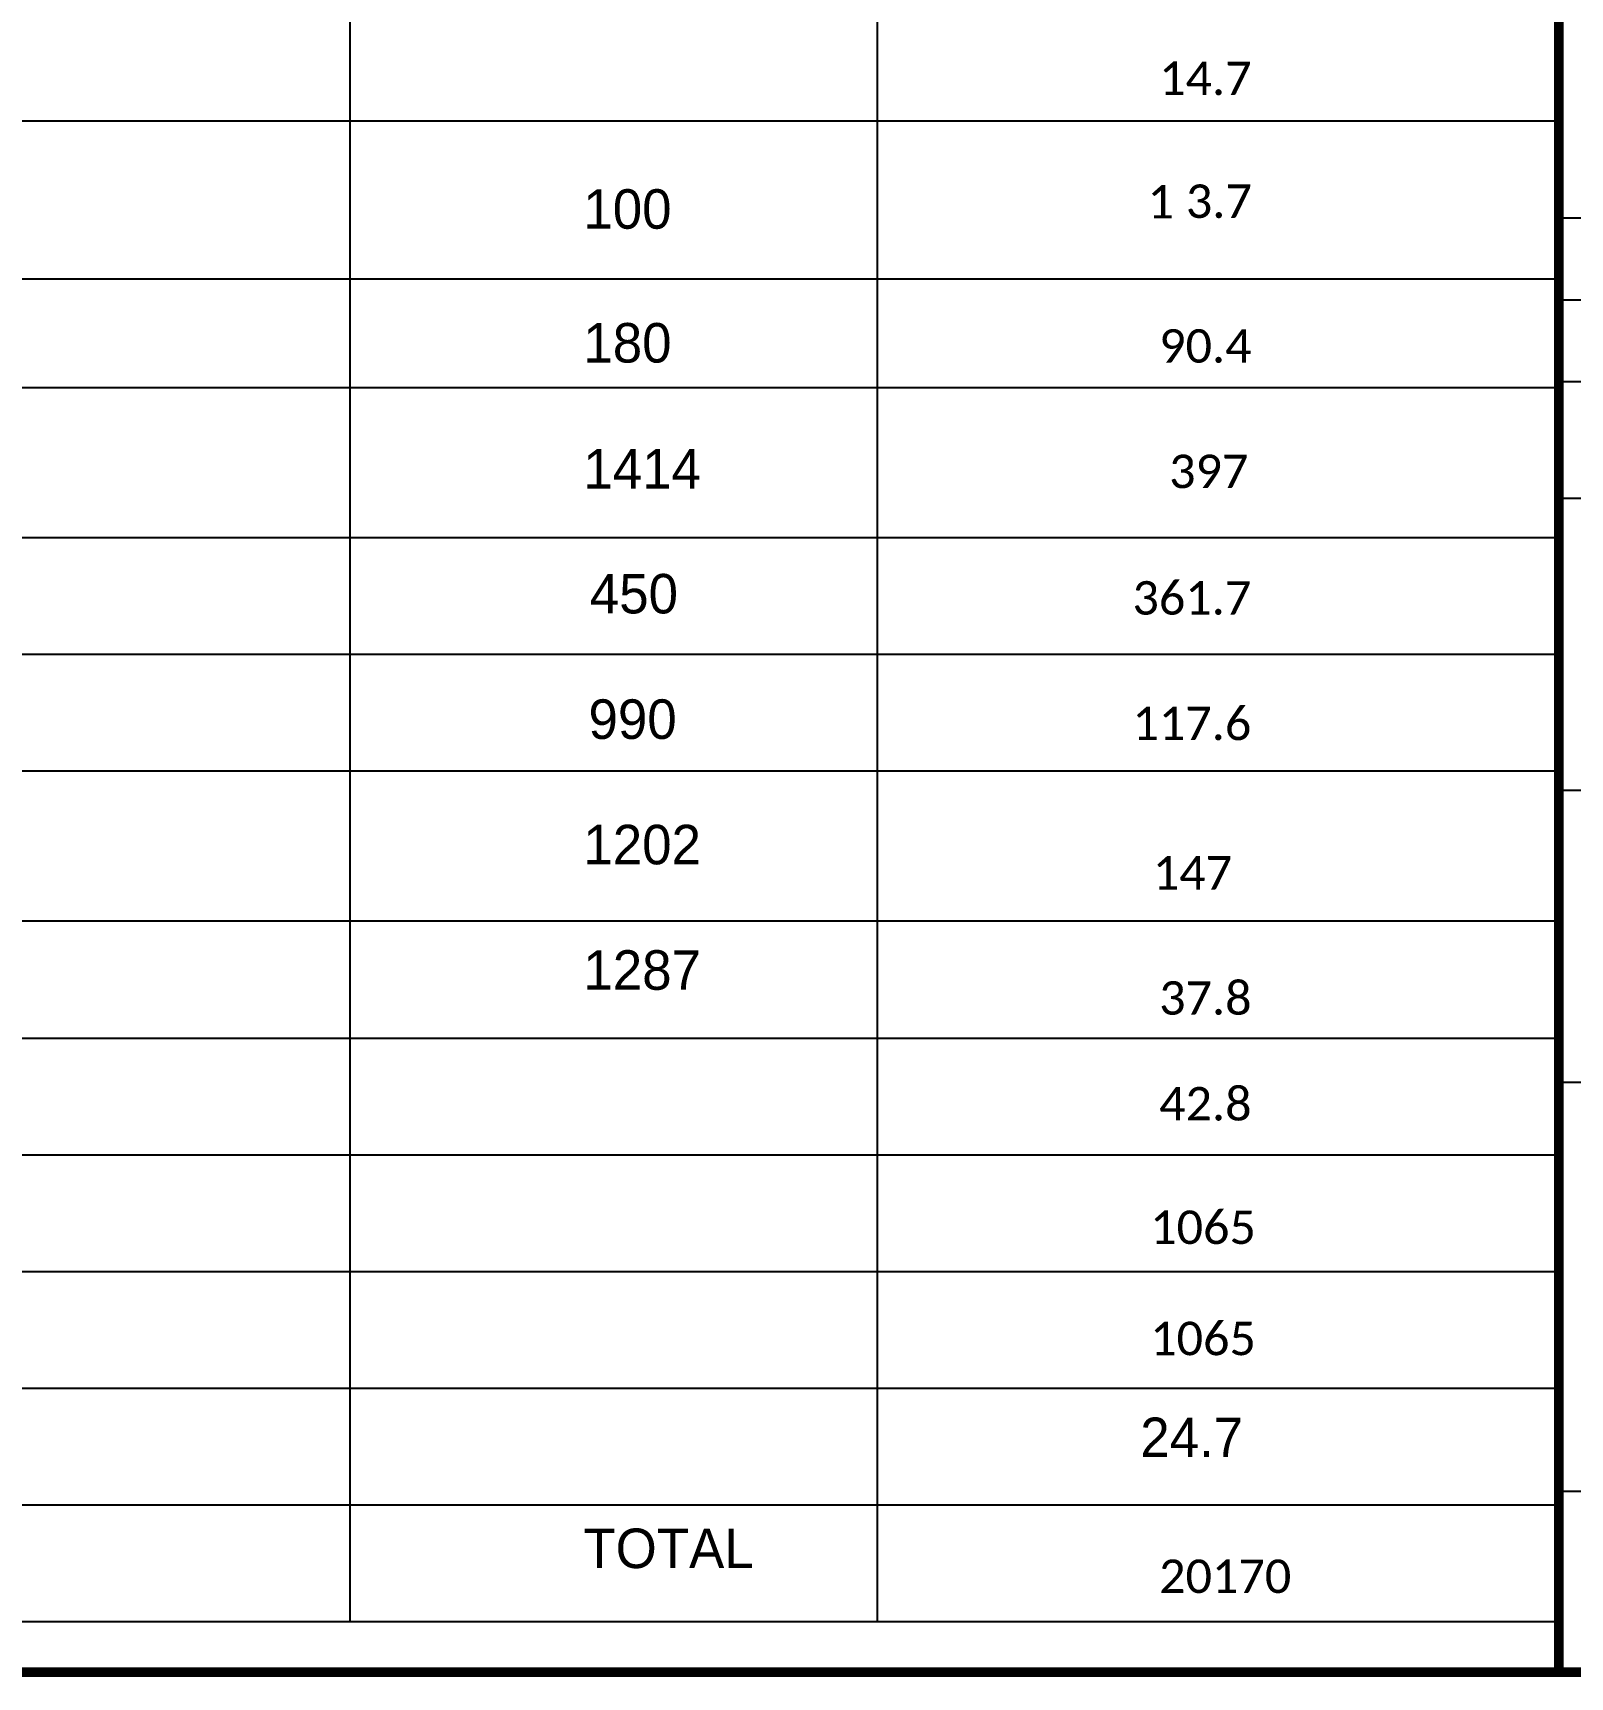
# Model space of a CAD drawing. Header units: millimetres. Extents: x 0 to 16187, y -20471 to 6290.
# Drawn here: x 6483.4 to 6638.5, y 14.5 to 180.4 of the extents above; entities that cross this region are included whole.
import ezdxf
from ezdxf.enums import TextEntityAlignment as Align

# ---------------------------------------------------------------- set-up
doc = ezdxf.new("R2010")
doc.units = ezdxf.units.MM
doc.layers.add('BORDER1', color=3, linetype='Continuous')
doc.layers.add('BORDER2', color=7, linetype='Continuous')
doc.styles.add('MtXpl_Calibri', font='', dxfattribs={"height": 0.2})
doc.styles.add('MtXpl_Century_Gothic1', font='', dxfattribs={"height": 0.2})
doc.styles.add('ROMANC', font='ROMANC', dxfattribs={"height": 5})
doc.styles.add('ROMANS', font='ROMANS.shx', dxfattribs={"width": 0.8})
doc.styles.add('ROMANT', font='ROMANT', dxfattribs={"height": 4})
doc.styles.get('MtXpl_Calibri').set_extended_font_data('Calibri')
doc.styles.get('MtXpl_Century_Gothic1').set_extended_font_data('Century Gothic')

# ---------------------------------------------------------------- blocks, each defined once
blk = doc.blocks.new('*U609')
at = {"layer": 'BORDER1', "color": 154, "true_color": 0x1859a9, "const_width": 1}
blk.add_lwpolyline([(1.8094395070475, 811), (1144, 811), (1144, 0), (0, 0), (0, 811)], close=True, dxfattribs=at)
blk.add_lwpolyline([(979.0000000799992, 2.220446049250313e-16), (979.0000000799992, 810.9999999999999)], dxfattribs=at)
at = {"layer": 'BORDER2'}
for p, q in [((1144, 146.6901017846605), (978.5682109308464, 146.6901017846605)), ((1144, 138.4401017886605), (978.5682109308464, 138.4401017886605)), ((1144, 130.1901017926605), (978.5682109308464, 130.1901017926605)), ((1144, 118.4043875126605), (978.5682109308464, 118.4043875126605)), ((1143.568210850846, 88.94010181266049), (978.5682109308464, 88.94010181266049)), ((1143.568210850846, 59.47581611266047), (978.5682109308464, 59.47581611266047)), ((1143.568210850846, 18.22581613266046), (978.5682109308464, 18.22581613266046))]:
    blk.add_line(p, q, dxfattribs=at)
at = {"layer": 'BORDER2', "flags": 8}
for tag, height, style, p in [('REV-A', 3.24, 'ROMANS', (986.9282778829383, 140.2530397182669)), ('RE-A', 8.064, 'ROMANT', (1084.634961895852, 7.17204102400288))]:
    blk.add_attdef(tag, text='', height=height, dxfattribs=dict(at, style=style)).set_placement(p, align=Align.CENTER)
at = {"layer": 'BORDER2', "style": 'ROMANS', "width": 3.830216453570641}
blk.add_attdef('DATE-A', text='', height=3.24, dxfattribs=at).set_placement((995.5063797379989, 140.2530397182669), (1008.507228728976, 140.2530397182669), align=Align.FIT)
at = {"layer": 'BORDER2'}
for tag, height, style, p in [('DRN-A', 3.24, 'ROMANS', (1018.380015771281, 140.2530397182669)), ('CHD-A', 3.24, 'ROMANS', (1032.348360605113, 140.2530397182669)), ('APD-A', 3.24, 'ROMANS', (1046.640709253839, 140.2530397182669)), ('CONS_CONT_VEND', 4.2, 'ROMANC', (1061.390575966738, 72.83468077449595))]:
    blk.add_attdef(tag, text='', height=height, dxfattribs=dict(at, style=style)).set_placement(p, align=Align.CENTER)
at = {"layer": 'BORDER2', "style": 'ROMANS', "width": 0.8}
for tag, p, height in [('1:X', (997.2302812124753, 122.552011911554), 3.5), ('LOC', (1042.735042679951, 122.552011911554), 3.5), ('PROJ_NO', (1118.63757586463, 122.552011911554), 3.5), ('CONS_DRG_NO', (1011, 63), 3)]:
    blk.add_attdef(tag, p, '', height=height, dxfattribs=at)
at = {"layer": 'BORDER2', "lineweight": 30, "width": 0.8, "flags": 104}
blk.add_attdef('COMMENTS-A', text='', height=2.2, dxfattribs=at).set_placement((1055.209968003616, 142.0744315684458), align=Align.MIDDLE_LEFT)
at = {"layer": 'BORDER2', "style": 'ROMANS', "width": 0.8}
for tag, p in [('PROJECT_TITLE_1', (1061.068210890846, 55.3534808592422)), ('PROJECT_TITLE_2', (1061.068210890846, 49.30052221051124))]:
    blk.add_attdef(tag, text='', height=3.5, dxfattribs=at).set_placement(p, align=Align.MIDDLE)
at = {"layer": 'BORDER2', "style": 'ROMANT', "width": 0.8}
for tag, p in [('DRG_TITLE_1', (1061.068210890846, 36.31229857438004)), ('DRG_TITLE_2', (1061.068210890846, 28.31229857438004)), ('DRG_TITLE_3', (1061.068210890846, 20.31229857438004))]:
    blk.add_attdef(tag, text='', height=5, dxfattribs=at).set_placement(p, align=Align.CENTER)
at = {"layer": 'BORDER2', "style": 'ROMANT'}
for tag, p in [('AR', (995.0014710450068, 7.172041024002866)), ('PA', (1011.738213301433, 7.172041024002866)), ('DC', (1028.447415784789, 7.172041024002837)), ('TS', (1120.839107118789, 7.172041024002908))]:
    blk.add_attdef(tag, p, '', height=8.064, dxfattribs=at)
for tag, p in [('SRNO', (1074.69799186896, 7.172041024002823)), ('SH', (1115.802783516436, 7.176501619330963))]:
    blk.add_attdef(tag, text='', height=8.064, dxfattribs=at).set_placement(p, align=Align.RIGHT)
at = {"layer": 'BORDER2', "style": 'ROMANS', "flags": 2}
blk.add_attdef('TB_VERSION', text='', height=2, dxfattribs=at).set_placement((1, -1), align=Align.TOP_LEFT)

msp = doc.modelspace()

# ---------------------------------------------------------------- linework, layer by layer
for p, q in [((6515.410796927904, 825.9999999999999), (6515.410796927904, 20.10776109980148)), ((6568.620778402069, 358.8613062775548), (6568.620778402069, 20.10776109980142)), ((6637.398498388566, 358.8613062775549), (6637.398498388566, 25.34259859549331)), ((6180.027427345049, 171.5044682568929), (6637.398498388558, 171.5044682568929)), ((6180.027427345049, 155.5603554079977), (6637.398498388558, 155.5603554079977)), ((6180.027427345049, 144.6036988146743), (6637.398498388558, 144.6036988146743)), ((6180.027427345049, 144.6036988146743), (6637.398498388558, 144.6036988146743)), ((6180.027427345049, 129.474967019072), (6637.398498388558, 129.474967019072)), ((6180.027427345049, 117.7029293724557), (6637.398498388558, 117.7029293724557)), ((6180.027427345049, 105.9308917258395), (6637.398498388558, 105.9308917258395)), ((6180.027427345049, 90.80215993023718), (6637.398498388558, 90.80215993023717)), ((6180.027427345049, 90.80215993023718), (6637.398498388558, 90.80215993023717)), ((6180.027427345049, 78.96794933288103), (6637.398498388558, 78.96794933288106)), ((6180.027427345049, 67.19591168626478), (6637.398498388558, 67.19591168626481)), ((6180.027427345049, 55.42387403964857), (6637.398498388558, 55.42387403964857)), ((6180.027427345051, 43.65183639303311), (6637.398498388553, 43.65183639303314)), ((6180.027427345049, 31.87979874641762), (6637.398498388558, 31.87979874641769)), ((6180.027427345048, 20.10776109980145), (6637.398498388558, 20.10776109980145))]:
    msp.add_line(p, q)

# ---------------------------------------------------------------- block references
at = {"layer": 'BORDER1'}
msp.add_blockref('*U609', (5658.398498308561, 14.99999999999999), dxfattribs=at)

# ---------------------------------------------------------------- texts
at = {"color": 0}
for s, height, style, p in [('14.7', 3.3748, 'MtXpl_Calibri', (6597.074796446274, 174.1199807807467)), ('100', 3.9884, 'MtXpl_Century_Gothic1', (6538.983536485653, 160.6299373788446)), ('1', 3.3748, 'MtXpl_Calibri', (6595.907304446274, 161.6710766474074)), ('3.7', 3.3748, 'MtXpl_Calibri', (6599.769444446275, 161.7204006474074)), ('180', 3.9884, 'MtXpl_Century_Gothic1', (6538.983536485653, 147.1285197649767)), ('90.4', 3.3748, 'MtXpl_Calibri', (6597.074796446274, 147.1171455530103)), ('1414', 3.9884, 'MtXpl_Century_Gothic1', (6538.983536485653, 134.4220730711178)), ('397', 3.3748, 'MtXpl_Calibri', (6598.079158103823, 134.4608588863437)), ('450', 3.9884, 'MtXpl_Century_Gothic1', (6539.631549809921, 121.8159464316433)), ('361.7', 3.3748, 'MtXpl_Calibri', (6594.380148446273, 121.697413064066)), ('990', 3.9884, 'MtXpl_Century_Gothic1', (6539.501404874505, 109.1596597649766)), ('117.6', 3.3748, 'MtXpl_Calibri', (6594.380148446276, 109.0411263973994)), ('1202', 3.9884, 'MtXpl_Century_Gothic1', (6538.983536485653, 96.5033730983098)), ('147', 3.3748, 'MtXpl_Calibri', (6596.436265615902, 93.95500576497614)), ('1287', 3.9884, 'MtXpl_Century_Gothic1', (6538.983536485653, 83.8470864316431)), ('37.8', 3.3748, 'MtXpl_Calibri', (6597.074796446274, 81.33246709830951)), ('42.8', 3.3748, 'MtXpl_Calibri', (6597.074796446274, 70.66165000353101)), ('1065', 3.3748, 'MtXpl_Calibri', (6596.171483114061, 58.19854704392469)), ('1065', 3.3748, 'MtXpl_Calibri', (6596.171483114061, 46.98073639849626)), ('24.7', 3.9884, 'MtXpl_Century_Gothic1', (6595.168310578017, 36.69676289443908)), ('TOTAL', 3.9884, 'MtXpl_Century_Gothic1', (6538.983536485653, 25.50077232007974)), ('20170', 3.3748, 'MtXpl_Calibri', (6597.074796446274, 22.98615298674614))]:
    msp.add_text(s, height=height, dxfattribs=dict(at, style=style)).set_placement(p)

doc.saveas('drawing.dxf')
